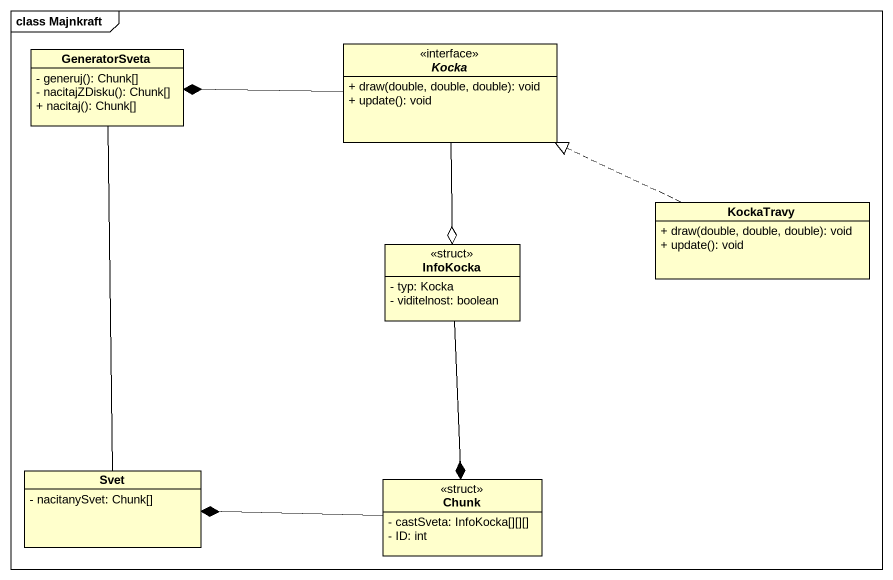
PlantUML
@startuml
mainframe class Majnkraft
hide circle
hide empty members
skinparam classAttributeIconSize 0
class GeneratorSveta {
  - generuj(): Chunk[]
  - nacitajZDisku(): Chunk[]
  + nacitaj(): Chunk[]
}
interface Kocka {
  + draw(double, double, double): void
  + update(): void
}
class KockaTravy {
  + draw(double, double, double): void
  + update(): void
}
class InfoKocka <<struct>> {
  - typ: Kocka
  - viditelnost: boolean
}
class Svet {
  - nacitanySvet: Chunk[]
}
class Chunk <<struct>> {
  - castSveta: InfoKocka[][][]
  - ID: int
}
GeneratorSveta -- Svet
Kocka -left-* GeneratorSveta
Kocka --o InfoKocka
KockaTravy .left.|> Kocka
InfoKocka --* Chunk
Chunk -left-* Svet
@enduml
